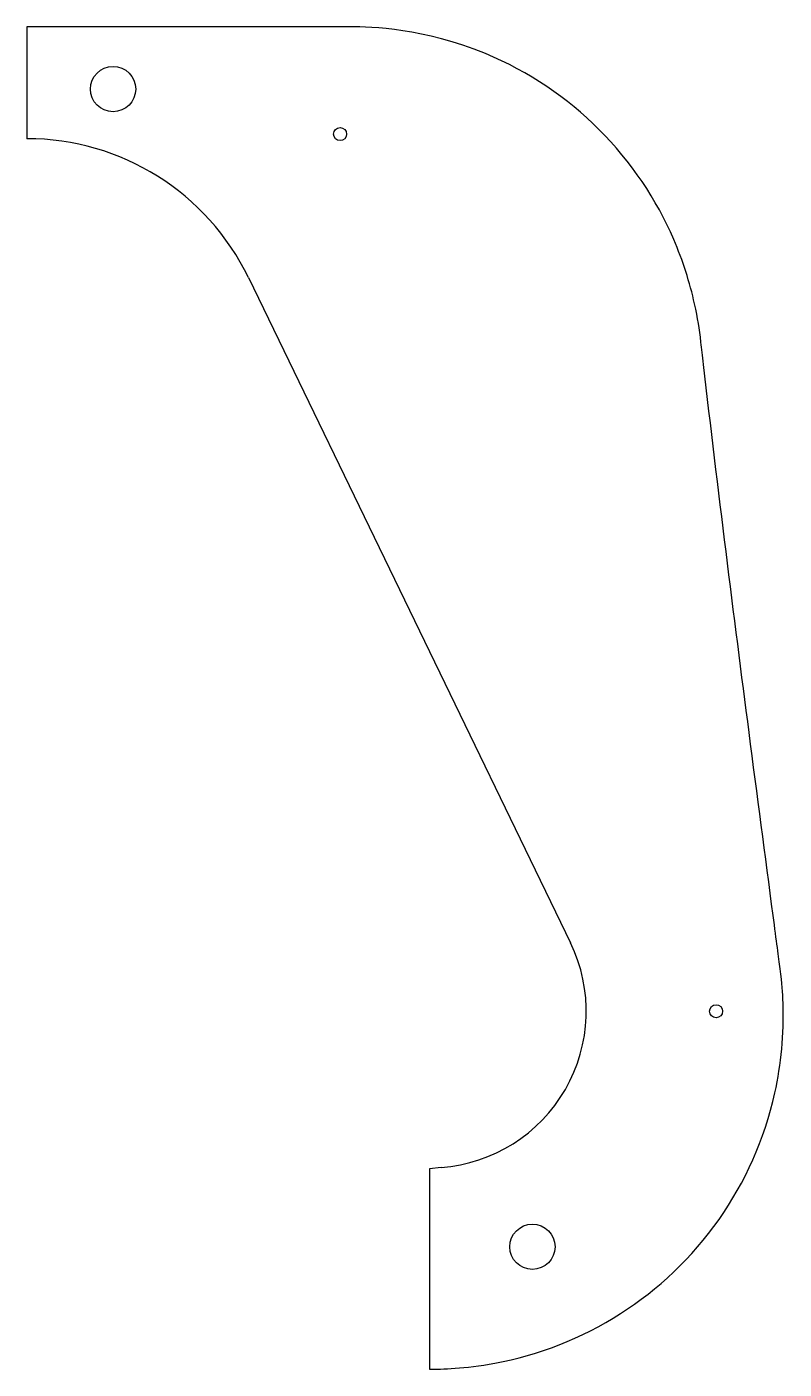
# Model space of a CAD drawing. Header units: millimetres. Extents: x 280 to 449, y -150 to 150.
import ezdxf

# ---------------------------------------------------------------- set-up
doc = ezdxf.new("R2010")
doc.units = ezdxf.units.MM
doc.layers.get('0').update_dxf_attribs({"linetype": 'CONTINUOUS'})

msp = doc.modelspace()

# ---------------------------------------------------------------- linework, layer by layer
for p, q in [((352.31, 150), (280, 150)), ((280, 150), (280, 125)), ((329.5, 93.97), (401.5, -54.75)), ((372.61, -104.9), (370, -105.23)), ((370, -105.23), (370, -150))]:
    msp.add_line(p, q)
for centre, radius in [((299.27, 136.1), 5.06), ((350, 126.02), 1.45), ((434, -70), 1.45), ((392.96, -122.65), 5.06)]:
    msp.add_circle(centre, radius)
for centre, radius, start, end in [((280, 70), 55, 25.8334, 90), ((370, -70), 35, -85.7263, 25.8334)]:
    msp.add_arc(centre, radius, start, end)
for points, knots in [([(430.63, 79.5), (430.28, 82.59), (429.94, 84.77), (428.13, 92.88), (426.6, 97.71), (420.68, 111.4), (415.12, 119.8), (400.78, 134.12), (392.24, 139.96), (368.81, 149.67), (357.01, 150), (352.31, 150)], [-712.712964, -712.712964, -712.712964, -712.712964, -712.343681, -712.343681, -711.813267, -711.813267, -710.827618, -710.827618, -709.877176, -709.877176, -708.551319, -708.551319, -708.551319, -708.551319]), ([(448.33, -60.5), (447.99, -57.96), (447.51, -54.39), (444.98, -35.24), (443.2, -21.76), (438.04, 18.03), (434.38, 46.92), (430.97, 76.51), (430.79, 78.1), (430.63, 79.5)], [-717.075751, -717.075751, -717.075751, -717.075751, -716.519653, -716.519653, -715.231462, -715.231462, -712.880495, -712.880495, -712.712964, -712.712964, -712.712964, -712.712964]), ([(370, -150), (372.63, -150), (377.77, -149.92), (394.3, -146.84), (403.87, -143.18), (421.06, -132.2), (428.6, -125.14), (440.49, -108.24), (444.83, -98.67), (447.14, -88.22), (448.56, -81.84), (449.21, -75.15), (448.88, -65.58), (448.79, -64.04), (448.33, -60.5)], [-12.494902, -12.494902, -12.494902, -12.494902, -10.042686, -10.042686, -6.548523, -6.548523, -3.212407, -3.212407, 0, 0, 0, 1.959937, 1.959937, 2.734826, 2.734826, 2.734826, 2.734826])]:
    msp.add_open_spline(points, degree=3, knots=knots)

doc.saveas('drawing.dxf')
